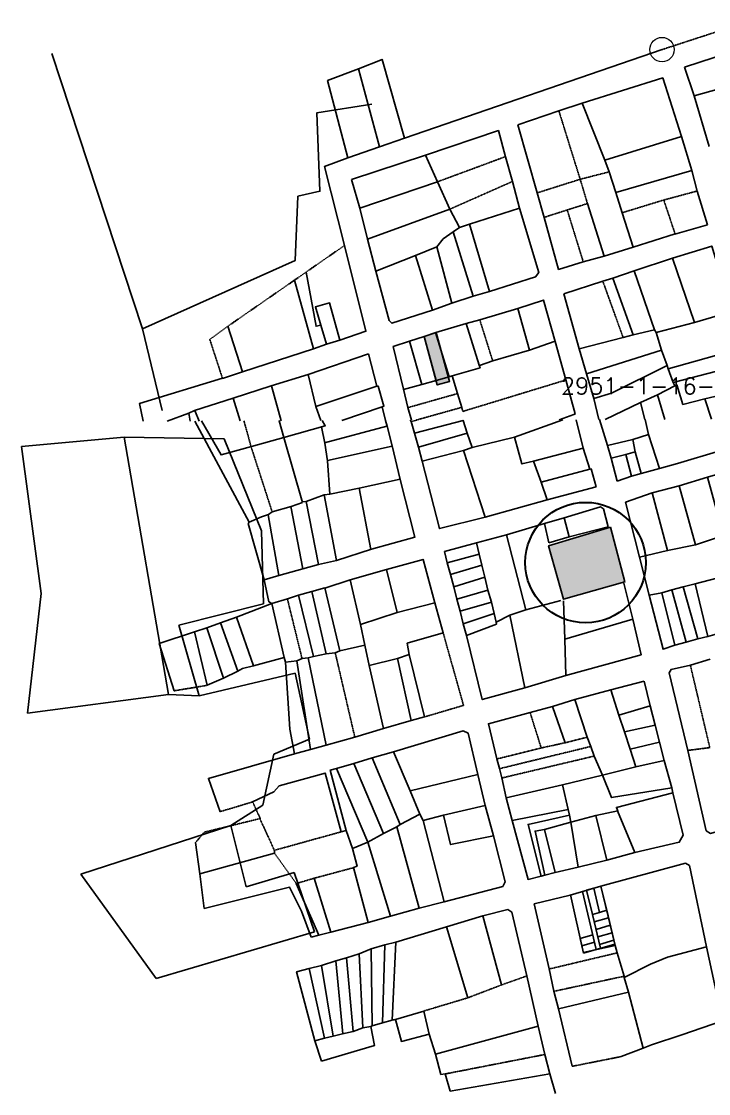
# Model space of a CAD drawing. Header units: millimetres. Extents: x 605783 to 623071, y 1302882 to 1323371.
# Drawn here: x 622417 to 622729.4, y 1322869.6 to 1323356.9 of the extents above; entities that cross this region are included whole.
import ezdxf
from ezdxf.enums import TextEntityAlignment as Align

# ---------------------------------------------------------------- set-up
doc = ezdxf.new("R2010")
doc.units = ezdxf.units.MM
doc.linetypes.add('HIDDEN', pattern=[0.375, 0.25, -0.125])
for name, color, linetype in [('-2', 1, 'Continuous'), ('1', 7, 'Continuous'), ('2', 7, 'Continuous'), ('CVL_CUADCON_LIN', 8, 'Continuous'), ('CVL_CUADCON_TIT', 1, 'Continuous')]:
    doc.layers.add(name, color=color, linetype=linetype)
doc.styles.add('ROMANS', font='ROMANS', dxfattribs={"height": 0.2})

msp = doc.modelspace()

# ---------------------------------------------------------------- hatches: boundary and pattern name
msp.add_hatch(color=1).paths.add_polyline_path([(622600.028, 1323213.707), (622605.623, 1323215.547), (622611.665, 1323193.303), (622606.027, 1323191.669)])
at = {"true_color": 0x000000}
h = msp.add_hatch(color=18, dxfattribs=at)
h.dxf.hatch_style = 1
h.paths.add_polyline_path([(622684.827, 1323127.103), (622656.693, 1323118.591), (622663.418, 1323094.243), (622691.363, 1323102.152)])

# ---------------------------------------------------------------- linework, layer by layer
at = {"layer": '-2', "color": 1, "linetype": 'Continuous'}
for q in [(622430.798, 1323342.392), (622481.032, 1323180.02)]:
    msp.add_line((622472.041, 1323217.227), q, dxfattribs=at)
msp.add_lwpolyline([(622576.341, 1323319.305), (622551.332, 1323315.374), (622552.698, 1323279.736), (622542.727, 1323277.451), (622541.464, 1323248.239), (622472.041, 1323217.227)], dxfattribs=at)
at = {"color": 1, "linetype": 'Continuous'}
for p, q in [((622676.758, 1322941.706), (622671.003, 1322940.048)), ((622671.003, 1322940.048), (622671.731, 1322936.724)), ((622677.549, 1322938.4), (622671.731, 1322936.724)), ((622671.731, 1322936.724), (622672.459, 1322933.399)), ((622679.845, 1322937.398), (622686.322, 1322939.263))]:
    msp.add_line(p, q, dxfattribs=at)
at = {"color": 1, "flags": 128}
for points in [[(622600.028, 1323213.707), (622605.623, 1323215.547)], [(622600.028, 1323213.707), (622606.027, 1323191.669)], [(622605.623, 1323215.547), (622611.665, 1323193.303)]]:
    msp.add_lwpolyline(points, dxfattribs=at)
msp.add_lwpolyline([(622600.028, 1323213.707), (622605.623, 1323215.547), (622611.665, 1323193.303), (622606.027, 1323191.669)], close=True, dxfattribs=at)
at = {"color": 1}
for points in [[(622677.198, 1322962.936), (622680.436, 1322963.869), (622683.065, 1322952.879), (622679.827, 1322951.946)], [(622673.96, 1322962.003), (622677.198, 1322962.936), (622679.827, 1322951.946), (622676.588, 1322951.013)]]:
    msp.add_lwpolyline(points, close=True, dxfattribs=at)
at = {"color": 1, "linetype": 'Continuous', "flags": 128}
for points in [[(622672.036, 1322961.449), (622678.34, 1322935.093)], [(622676.588, 1322951.013), (622680.264, 1322935.647)], [(622677.403, 1322947.61), (622683.879, 1322949.475)], [(622683.065, 1322952.879), (622686.881, 1322936.926)], [(622678.217, 1322944.206), (622684.694, 1322946.071)], [(622679.031, 1322940.802), (622685.508, 1322942.667)], [(622686.741, 1322937.513), (622672.459, 1322933.399)]]:
    msp.add_lwpolyline(points, dxfattribs=at)
at = {"layer": '2', "color": 1, "linetype": 'HIDDEN'}
for p, q in [((622747.43, 1323356.89), (622708.221, 1323344.095)), ((622661.319, 1323316.258), (622671.021, 1323285.157)), ((622606.156, 1323284.001), (622637.006, 1323295.424)), ((622671.021, 1323285.157), (622684.193, 1323288.523)), ((622611.825, 1323271.559), (622640.206, 1323284.143)), ((622671.021, 1323285.157), (622651.445, 1323278.963)), ((622671.021, 1323285.157), (622674.327, 1323274.129)), ((622690.106, 1323269.932), (622709.014, 1323275.733)), ((622709.014, 1323275.733), (622724.232, 1323279.823)), ((622709.014, 1323275.733), (622714.172, 1323260.304)), ((622665.127, 1323271.199), (622654.597, 1323267.836)), ((622674.327, 1323274.129), (622665.127, 1323271.199)), ((622665.127, 1323271.199), (622672.424, 1323247.607)), ((622546.463, 1323242.99), (622563.961, 1323255.113)), ((622541.213, 1323239.328), (622546.463, 1323242.99)), ((622511.005, 1323218.449), (622541.213, 1323239.328)), ((622681.31, 1323238.813), (622690.552, 1323213.205)), ((622631.258, 1323202.603), (622625.396, 1323221.244)), ((622615.286, 1323187.762), (622592.709, 1323181.368)), ((622617.155, 1323181.482), (622596.159, 1323175.617)), ((622518.175, 1323175.352), (622521.424, 1323163.6)), ((622521.416, 1323163.626), (622530.986, 1323134.044)), ((622537.92, 1323094.478), (622544.57, 1323067.362)), ((622559.668, 1323069.971), (622568.589, 1323031.563)), ((622721.089, 1323064.363), (622729.934, 1323026.831)), ((622501.538, 1323055.151), (622486.391, 1323052.643)), ((622648.262, 1323042.768), (622653.299, 1323026.675)), ((622675.931, 1323027.38), (622634.344, 1323017.269)), ((622653.299, 1323026.675), (622664.214, 1323029.042)), ((622664.214, 1323029.042), (622674.217, 1323031.576)), ((622653.299, 1323026.675), (622633.142, 1323021.66)), ((622677.388, 1323022.985), (622635.448, 1323013.033)), ((622729.934, 1323026.831), (622719.92, 1323025.558)), ((622522.107, 1323002.148), (622507.304, 1322997.708)), ((622525.619, 1322994.609), (622522.107, 1323002.148)), ((622525.452, 1322994.568), (622531.986, 1322980.145)), ((622531.986, 1322980.145), (622562.402, 1322988.564)), ((622531.986, 1322980.145), (622532.03, 1322978.926)), ((622532.03, 1322978.926), (622541.955, 1322965.052)), ((622550.043, 1322967.446), (622568.048, 1322972.275)), ((622541.955, 1322965.052), (622550.043, 1322967.446)), ((622687.896, 1322933.555), (622656.977, 1322926.222)), ((622635.233, 1322918.965), (622646.785, 1322923.067)), ((622690.985, 1322922.933), (622659.107, 1322916.072)), ((622619.914, 1322913.105), (622635.233, 1322918.965)), ((622619.914, 1322913.105), (622599.973, 1322907.118)), ((622587.001, 1322903.226), (622585.578, 1322902.98)), ((622609.611, 1322878.511), (622655.011, 1322887.356)), ((622689.707, 1322886.405), (622667.373, 1322881.984))]:
    msp.add_line(p, q, dxfattribs=at)
at = {"layer": '2', "color": 1, "linetype": 'Continuous'}
for p, q in [((622591.218, 1323303.771), (622708.221, 1323344.095)), ((622570.192, 1323335.332), (622579.798, 1323299.86)), ((622722.781, 1323323.113), (622718.443, 1323336.14)), ((622722.781, 1323323.113), (622760.321, 1323333.551)), ((622661.319, 1323316.258), (622671.952, 1323319.721)), ((622682.206, 1323293.84), (622671.952, 1323319.721)), ((622729.63, 1323300.036), (622722.781, 1323323.113)), ((622642.656, 1323309.945), (622661.319, 1323316.258)), ((622651.445, 1323278.963), (622642.656, 1323309.945)), ((622579.815, 1323299.866), (622591.218, 1323303.771)), ((622682.206, 1323293.84), (622717.057, 1323304.53)), ((622717.057, 1323304.53), (622721.758, 1323289.11)), ((622565.395, 1323294.948), (622579.815, 1323299.866)), ((622567.097, 1323285.117), (622600.633, 1323296.136)), ((622600.633, 1323296.136), (622606.156, 1323284.001)), ((622637.006, 1323295.424), (622640.206, 1323284.143)), ((622684.193, 1323288.523), (622682.206, 1323293.84)), ((622684.193, 1323288.523), (622687.172, 1323279.075)), ((622687.172, 1323279.075), (622721.758, 1323289.11)), ((622721.758, 1323289.11), (622724.232, 1323279.823)), ((622570.873, 1323271.948), (622567.097, 1323285.117)), ((622570.873, 1323271.948), (622606.156, 1323284.001)), ((622606.156, 1323284.001), (622611.825, 1323271.559)), ((622640.206, 1323284.143), (622643.494, 1323272.049)), ((622654.597, 1323267.836), (622651.445, 1323278.963)), ((622687.172, 1323279.075), (622690.106, 1323269.932)), ((622724.232, 1323279.823), (622728.934, 1323264.453)), ((622574.38, 1323257.97), (622570.873, 1323271.948)), ((622574.38, 1323257.97), (622611.825, 1323271.559)), ((622611.825, 1323271.559), (622616.148, 1323263.305)), ((622620.746, 1323264.694), (622643.494, 1323272.049)), ((622674.327, 1323274.129), (622681.924, 1323250.277)), ((622690.106, 1323269.932), (622695.158, 1323254.252)), ((622613.317, 1323261.325), (622616.148, 1323263.305)), ((622613.317, 1323261.325), (622622.442, 1323232.063)), ((622616.148, 1323263.305), (622620.746, 1323264.694)), ((622620.746, 1323264.694), (622629.797, 1323234.113)), ((622728.934, 1323264.453), (622714.019, 1323260.256)), ((622578.18, 1323243.328), (622574.38, 1323257.97)), ((622714.172, 1323260.304), (622695.158, 1323254.252)), ((622596.148, 1323250.567), (622605.823, 1323254.403)), ((622605.823, 1323254.403), (622612.728, 1323228.837)), ((622695.158, 1323254.252), (622681.924, 1323250.277)), ((622578.18, 1323243.328), (622596.148, 1323250.567)), ((622596.148, 1323250.567), (622603.828, 1323225.648)), ((622681.924, 1323250.277), (622672.373, 1323247.608)), ((622695.575, 1323243.58), (622712.956, 1323249.307)), ((622712.956, 1323249.307), (622722.945, 1323220.029)), ((622685.857, 1323240.152), (622695.575, 1323243.58)), ((622695.575, 1323243.58), (622704.843, 1323216.652)), ((622549.846, 1323208.146), (622541.213, 1323239.328)), ((622663.622, 1323233.041), (622681.31, 1323238.813)), ((622681.31, 1323238.813), (622685.857, 1323240.152)), ((622685.857, 1323240.152), (622695.098, 1323214.493)), ((622622.442, 1323232.063), (622612.728, 1323228.837)), ((622629.797, 1323234.113), (622622.442, 1323232.063)), ((622663.622, 1323233.041), (622670.539, 1323208.135)), ((622612.728, 1323228.837), (622603.828, 1323225.648)), ((622625.396, 1323221.244), (622642.616, 1323226.415)), ((622647.987, 1323207.506), (622642.616, 1323226.415)), ((622722.945, 1323220.029), (622739.894, 1323225.049)), ((622517.59, 1323197.662), (622510.924, 1323218.39)), ((622553.139, 1323218.8), (622555.677, 1323210.223)), ((622605.371, 1323215.464), (622619.218, 1323219.63)), ((622625.176, 1323200.683), (622619.142, 1323219.607)), ((622619.218, 1323219.63), (622625.396, 1323221.244)), ((622705.483, 1323215.472), (622722.945, 1323220.029)), ((622593.409, 1323211.568), (622600.105, 1323213.732)), ((622605.553, 1323193.718), (622600.028, 1323213.707)), ((622600.105, 1323213.732), (622605.371, 1323215.464)), ((622611.461, 1323195.397), (622605.282, 1323215.435)), ((622670.539, 1323208.135), (622690.552, 1323213.205)), ((622690.552, 1323213.205), (622695.098, 1323214.493)), ((622705.483, 1323215.472), (622708.031, 1323207.454)), ((622517.59, 1323197.662), (622549.846, 1323208.146)), ((622549.846, 1323208.146), (622555.677, 1323210.223)), ((622555.677, 1323210.223), (622561.808, 1323211.991)), ((622585.997, 1323209.215), (622593.409, 1323211.568)), ((622585.997, 1323209.215), (622590.776, 1323189.68)), ((622598.998, 1323191.917), (622593.502, 1323211.598)), ((622631.258, 1323202.603), (622647.913, 1323207.48)), ((622647.913, 1323207.48), (622659.661, 1323211.528)), ((622659.674, 1323211.481), (622664.539, 1323193.925)), ((622670.539, 1323208.135), (622673.939, 1323196.648)), ((622708.031, 1323207.454), (622673.939, 1323196.648)), ((622708.031, 1323207.454), (622710.496, 1323200.452)), ((622711.028, 1323198.97), (622745.096, 1323208.506)), ((622547.448, 1323196.409), (622574.857, 1323205.812)), ((622574.857, 1323205.812), (622578.605, 1323191.069)), ((622625.211, 1323200.556), (622631.258, 1323202.603)), ((622508.439, 1323194.63), (622517.59, 1323197.662)), ((622710.496, 1323200.452), (622711.028, 1323198.97)), ((622711.028, 1323198.97), (622713.305, 1323192.835)), ((622713.305, 1323192.835), (622747.156, 1323201.563)), ((622530.586, 1323191.282), (622547.448, 1323196.409)), ((622547.448, 1323196.409), (622550.895, 1323181.874)), ((622598.998, 1323191.917), (622605.553, 1323193.718)), ((622605.553, 1323193.718), (622611.461, 1323195.397)), ((622611.461, 1323195.397), (622612.841, 1323195.829)), ((622612.841, 1323195.829), (622615.286, 1323187.762)), ((622673.939, 1323196.648), (622677.192, 1323185.469)), ((622713.305, 1323192.835), (622714.039, 1323191.298)), ((622513.357, 1323185.603), (622530.586, 1323191.282)), ((622530.663, 1323191.305), (622535.076, 1323175.409)), ((622550.895, 1323181.874), (622578.605, 1323191.069)), ((622590.776, 1323189.68), (622592.709, 1323181.368)), ((622590.782, 1323189.656), (622598.998, 1323191.917)), ((622714.039, 1323191.298), (622706.189, 1323187.176)), ((622495.775, 1323180.083), (622513.357, 1323185.603)), ((622513.357, 1323185.603), (622516.524, 1323175.346)), ((622615.286, 1323187.762), (622617.155, 1323181.482)), ((622677.192, 1323185.469), (622679.566, 1323175.901)), ((622698.503, 1323183.659), (622682.359, 1323175.91)), ((622706.189, 1323187.176), (622698.503, 1323183.659)), ((622698.503, 1323183.659), (622700.353, 1323175.971)), ((622706.189, 1323187.176), (622709.5, 1323176.003)), ((622727.652, 1323185.313), (622734.798, 1323187.062)), ((622727.652, 1323185.313), (622730.688, 1323176.075)), ((622483.353, 1323175.233), (622493.111, 1323178.862)), ((622493.101, 1323178.858), (622493.759, 1323175.269)), ((622493.111, 1323178.862), (622495.775, 1323180.083)), ((622495.821, 1323180.098), (622497.772, 1323175.283)), ((622550.895, 1323181.874), (622553.075, 1323175.471)), ((622562.727, 1323175.503), (622581.079, 1323181.782)), ((622581.079, 1323181.782), (622582.5, 1323175.571)), ((622592.709, 1323181.368), (622594.388, 1323175.611)), ((622668.118, 1323178.271), (622661.409, 1323175.839)), ((622520.548, 1323129.275), (622495.878, 1323175.276)), ((622583.21, 1323172.979), (622582.515, 1323175.571)), ((622593.7, 1323175.609), (622594.253, 1323175.061)), ((622594.253, 1323175.061), (622596.849, 1323175.619)), ((622594.253, 1323175.061), (622595.705, 1323169.717)), ((622641.103, 1323168.012), (622663.075, 1323175.845)), ((622672.368, 1323162.974), (622669.22, 1323175.866)), ((622683.376, 1323164.212), (622679.867, 1323175.902)), ((622700.499, 1323175.972), (622702.093, 1323169.152)), ((622554.879, 1323165.158), (622553.475, 1323172.664)), ((622554.831, 1323165.415), (622583.204, 1323173)), ((622585.495, 1323163.974), (622583.21, 1323172.979)), ((622595.705, 1323169.717), (622597.459, 1323163.406)), ((622597.459, 1323163.406), (622619.575, 1323169.697)), ((622619.575, 1323169.697), (622621.937, 1323163.179)), ((622702.093, 1323169.152), (622694.97, 1323166.849)), ((622702.093, 1323169.152), (622707.062, 1323153.635)), ((622417.04, 1323163.706), (622463.723, 1323168.001)), ((622417.04, 1323163.706), (622426.03, 1323096.947)), ((622483.901, 1323051.005), (622463.723, 1323168.001)), ((622463.723, 1323168.001), (622509.166, 1323167.211)), ((622526.146, 1323125.383), (622509.166, 1323167.211)), ((622521.544, 1323163.661), (622536.359, 1323167.801)), ((622536.359, 1323167.801), (622544.823, 1323138.286)), ((622556.205, 1323157.124), (622554.879, 1323165.158)), ((622556.182, 1323157.263), (622585.521, 1323163.866)), ((622589.217, 1323148.762), (622585.495, 1323163.974)), ((622621.937, 1323163.179), (622641.103, 1323168.012)), ((622694.97, 1323166.849), (622683.376, 1323164.212)), ((622685.03, 1323158.413), (622683.376, 1323164.212)), ((622694.97, 1323166.849), (622695.965, 1323161.257)), ((622597.459, 1323163.406), (622599.263, 1323157.043)), ((622617.92, 1323161.878), (622599.263, 1323157.043)), ((622621.937, 1323163.179), (622617.92, 1323161.878)), ((622617.92, 1323161.878), (622627.81, 1323131.638)), ((622649.847, 1323157.04), (622672.368, 1323162.974)), ((622675.48, 1323153.352), (622672.317, 1323162.974)), ((622691.793, 1323160.006), (622685.03, 1323158.413)), ((622695.965, 1323161.257), (622691.793, 1323160.006)), ((622691.793, 1323160.006), (622694.397, 1323150.139)), ((622695.965, 1323161.257), (622698.67, 1323151.49)), ((622715.302, 1323156.034), (622734.53, 1323161.734)), ((622557.287, 1323142.079), (622556.205, 1323157.124)), ((622649.847, 1323157.04), (622653.264, 1323147.468)), ((622687.834, 1323147.985), (622685.03, 1323158.413)), ((622707.062, 1323153.635), (622715.302, 1323156.034)), ((622653.264, 1323147.468), (622675.48, 1323153.352)), ((622675.989, 1323153.553), (622675.48, 1323153.352)), ((622678.345, 1323145.409), (622675.989, 1323153.553)), ((622687.834, 1323147.985), (622694.397, 1323150.139)), ((622694.397, 1323150.139), (622698.67, 1323151.49)), ((622698.67, 1323151.49), (622707.062, 1323153.635)), ((622716.024, 1323145.871), (622728.945, 1323149.772)), ((622557.287, 1323142.079), (622570.607, 1323144.698)), ((622570.607, 1323144.698), (622589.199, 1323148.834)), ((622570.607, 1323144.698), (622575.845, 1323116.884)), ((622653.264, 1323147.468), (622656.027, 1323139.474)), ((622656.027, 1323139.474), (622678.345, 1323145.409)), ((622703.767, 1323142.627), (622716.024, 1323145.871)), ((622546.451, 1323138.734), (622554.593, 1323141.738)), ((622554.593, 1323141.738), (622557.287, 1323142.079)), ((622554.593, 1323141.738), (622560.225, 1323111.863)), ((622627.81, 1323131.638), (622656.027, 1323139.474)), ((622691.658, 1323138.468), (622703.767, 1323142.627)), ((622539.633, 1323136.435), (622530.986, 1323134.044)), ((622539.532, 1323136.407), (622545.007, 1323108.157)), ((622544.823, 1323138.286), (622539.633, 1323136.435)), ((622544.736, 1323138.589), (622546.451, 1323138.734)), ((622546.451, 1323138.734), (622552.048, 1323110.003)), ((622683.761, 1323127.236), (622681.659, 1323135.43)), ((622697.91, 1323113.343), (622691.658, 1323138.468)), ((622529.211, 1323132.702), (622533.969, 1323105.118)), ((622530.986, 1323134.044), (622529.303, 1323132.732)), ((622663.766, 1323131.302), (622654.767, 1323128.705)), ((622666.069, 1323122.65), (622663.766, 1323131.302)), ((622520.088, 1323128.769), (622520.548, 1323129.275)), ((622527.305, 1323103.021), (622520.088, 1323128.769)), ((622527.087, 1323092.113), (622526.146, 1323125.383)), ((622654.767, 1323128.705), (622637.48, 1323123.558)), ((622654.767, 1323128.705), (622656.816, 1323119.902)), ((622666.069, 1323122.65), (622683.761, 1323127.236)), ((622637.48, 1323123.558), (622623.906, 1323119.967)), ((622623.906, 1323119.967), (622625.105, 1323114.828)), ((622637.48, 1323123.558), (622646.39, 1323089.408)), ((622656.816, 1323119.902), (622666.069, 1323122.65)), ((622560.314, 1323111.883), (622576.136, 1323116.978)), ((622610.616, 1323110.886), (622625.105, 1323114.828)), ((622625.105, 1323114.828), (622626.254, 1323109.689)), ((622545.007, 1323108.157), (622552.025, 1323109.998)), ((622552.025, 1323109.998), (622560.314, 1323111.883)), ((622610.616, 1323110.886), (622612.068, 1323105.593)), ((622702.415, 1323096.049), (622697.91, 1323113.343)), ((622527.305, 1323103.021), (622533.969, 1323105.118)), ((622533.969, 1323105.118), (622545.007, 1323108.157)), ((622583.041, 1323107.795), (622566.51, 1323103.11)), ((622587.804, 1323088.208), (622583.041, 1323107.795)), ((622612.068, 1323105.593), (622626.254, 1323109.689)), ((622612.068, 1323105.593), (622613.57, 1323099.893)), ((622626.254, 1323109.689), (622627.706, 1323104.345)), ((622740.102, 1323105.675), (622723.216, 1323101.234)), ((622566.51, 1323103.11), (622554.961, 1323099.363)), ((622566.51, 1323103.11), (622571.218, 1323082.863)), ((622613.57, 1323099.893), (622627.706, 1323104.345)), ((622627.706, 1323104.345), (622629.105, 1323098.391)), ((622694.977, 1323085.146), (622690.823, 1323101.555)), ((622723.216, 1323101.234), (622717.774, 1323099.837)), ((622723.216, 1323101.234), (622729.117, 1323077.381)), ((622426.03, 1323096.947), (622419.724, 1323042.559)), ((622542.957, 1323096.076), (622537.92, 1323094.478)), ((622549.01, 1323097.719), (622542.957, 1323096.076)), ((622542.957, 1323096.076), (622549.806, 1323068.196)), ((622554.961, 1323099.414), (622549.01, 1323097.719)), ((622549.01, 1323097.719), (622555.501, 1323069.486)), ((622561.805, 1323070.772), (622554.961, 1323099.414)), ((622613.57, 1323099.893), (622615.022, 1323094.346)), ((622615.022, 1323094.346), (622629.105, 1323098.391)), ((622629.105, 1323098.391), (622630.71, 1323092.995)), ((622708.161, 1323097.241), (622702.415, 1323096.049)), ((622712.738, 1323098.49), (622708.161, 1323097.241)), ((622708.161, 1323097.241), (622714.113, 1323073.337)), ((622717.774, 1323099.837), (622712.738, 1323098.49)), ((622712.738, 1323098.49), (622719.149, 1323074.786)), ((622717.774, 1323099.837), (622724.489, 1323076.234)), ((622488.554, 1323082.524), (622527.087, 1323092.113)), ((622514.767, 1323086.172), (622530.9, 1323092.332)), ((622537.92, 1323094.478), (622530.9, 1323092.332)), ((622530.9, 1323092.332), (622536.448, 1323067.813)), ((622587.804, 1323088.208), (622604.994, 1323092.686)), ((622608.725, 1323079.05), (622604.994, 1323092.686)), ((622615.022, 1323094.346), (622616.524, 1323088.798)), ((622616.524, 1323088.798), (622630.71, 1323092.995)), ((622630.71, 1323092.995), (622631.909, 1323087.754)), ((622646.39, 1323089.408), (622662.172, 1323093.695)), ((622663.49, 1323093.492), (622664.064, 1323076.053)), ((622507.591, 1323083.518), (622514.767, 1323086.172)), ((622514.767, 1323086.172), (622522.461, 1323063.978)), ((622571.218, 1323082.863), (622587.804, 1323088.208)), ((622616.524, 1323088.798), (622617.823, 1323083.099)), ((622617.823, 1323083.099), (622631.909, 1323087.754)), ((622631.909, 1323087.754), (622632.808, 1323083.836)), ((622639.016, 1323087.006), (622632.808, 1323083.836)), ((622646.39, 1323089.408), (622639.016, 1323087.006)), ((622639.016, 1323087.006), (622645.899, 1323053.934)), ((622497.867, 1323050.312), (622488.554, 1323082.524)), ((622495.736, 1323079.519), (622501.281, 1323081.267)), ((622501.281, 1323081.267), (622507.591, 1323083.518)), ((622501.281, 1323081.267), (622508.819, 1323058.464)), ((622507.591, 1323083.518), (622515.439, 1323061.578)), ((622571.218, 1323082.863), (622573.145, 1323073.454)), ((622617.823, 1323083.099), (622619.378, 1323077.856)), ((622664.064, 1323076.053), (622694.977, 1323085.146)), ((622746.513, 1323082.328), (622729.117, 1323077.381)), ((622495.736, 1323079.519), (622501.538, 1323055.151)), ((622664.064, 1323076.053), (622664.56, 1323059.685)), ((622724.489, 1323076.234), (622719.149, 1323074.786)), ((622729.117, 1323077.381), (622724.489, 1323076.234)), ((622573.145, 1323073.454), (622561.805, 1323070.772)), ((622573.145, 1323073.454), (622575.174, 1323064.196)), ((622719.149, 1323074.786), (622714.113, 1323073.337)), ((622536.448, 1323067.813), (622522.461, 1323063.978)), ((622537.045, 1323065.726), (622536.448, 1323067.813)), ((622537.045, 1323065.726), (622542.177, 1323066.257)), ((622542.177, 1323066.257), (622544.57, 1323067.362)), ((622542.177, 1323066.257), (622548.396, 1323025.933)), ((622544.57, 1323067.362), (622547.416, 1323067.6)), ((622547.416, 1323067.6), (622549.806, 1323068.196)), ((622547.416, 1323067.6), (622555.517, 1323027.875)), ((622549.806, 1323068.196), (622555.501, 1323069.486)), ((622555.501, 1323069.486), (622559.668, 1323069.971)), ((622559.668, 1323069.971), (622561.806, 1323070.823)), ((622575.174, 1323064.196), (622587.939, 1323067.326)), ((622587.939, 1323067.326), (622593.281, 1323069.126)), ((622587.939, 1323067.326), (622594.227, 1323039.145)), ((622593.281, 1323069.126), (622600.28, 1323040.788)), ((622721.089, 1323064.363), (622730.042, 1323067.013)), ((622515.439, 1323061.578), (622508.819, 1323058.464)), ((622575.174, 1323064.196), (622581.612, 1323035.505)), ((622541.472, 1323060.688), (622497.867, 1323050.312)), ((622508.819, 1323058.464), (622501.538, 1323055.151)), ((622547.98, 1323030.748), (622541.472, 1323060.688)), ((622645.899, 1323053.934), (622664.56, 1323059.685)), ((622684.971, 1323053.109), (622700.13, 1323057.034)), ((622700.13, 1323057.034), (622702.852, 1323045.757)), ((622719.92, 1323025.558), (622711.421, 1323060.802)), ((622668.534, 1323048.645), (622684.971, 1323053.109)), ((622684.971, 1323053.109), (622688.554, 1323041.563)), ((622419.724, 1323042.559), (622483.901, 1323051.005)), ((622483.901, 1323051.005), (622497.867, 1323050.312)), ((622658.47, 1323045.451), (622668.534, 1323048.645)), ((622668.534, 1323048.645), (622674.217, 1323031.576)), ((622648.262, 1323042.768), (622658.47, 1323045.451)), ((622658.47, 1323045.451), (622664.214, 1323029.042)), ((622702.852, 1323045.757), (622688.554, 1323041.563)), ((622702.852, 1323045.757), (622705.106, 1323037.028)), ((622581.612, 1323035.505), (622594.227, 1323039.145)), ((622594.227, 1323039.145), (622600.28, 1323040.788)), ((622688.554, 1323041.563), (622691.182, 1323034.049)), ((622705.106, 1323037.028), (622691.182, 1323034.049)), ((622705.106, 1323037.028), (622707.121, 1323029.27)), ((622568.589, 1323031.563), (622581.612, 1323035.505)), ((622691.182, 1323034.049), (622693.704, 1323026.18)), ((622531.771, 1323023.81), (622547.98, 1323030.748)), ((622548.396, 1323025.933), (622555.517, 1323027.875)), ((622555.517, 1323027.875), (622568.589, 1323031.563)), ((622674.217, 1323031.576), (622675.931, 1323027.38)), ((622675.931, 1323027.38), (622677.388, 1323022.985)), ((622707.121, 1323029.27), (622693.704, 1323026.18)), ((622707.121, 1323029.27), (622709.178, 1323020.951)), ((622526.819, 1323000.671), (622531.771, 1323023.81)), ((622541.225, 1323024.042), (622548.396, 1323025.933)), ((622576.458, 1323022.222), (622568.115, 1323019.626)), ((622586.173, 1323024.963), (622576.458, 1323022.222)), ((622576.458, 1323022.222), (622589.234, 1322991.82)), ((622593.69, 1323007.241), (622586.173, 1323024.963)), ((622677.388, 1323022.985), (622681.168, 1323014.334)), ((622693.704, 1323026.18), (622696.374, 1323018.106)), ((622568.115, 1323019.626), (622560.231, 1323017.383)), ((622560.231, 1323017.383), (622574.512, 1322983.874)), ((622568.115, 1323019.626), (622581.543, 1322987.747)), ((622634.344, 1323017.269), (622633.142, 1323021.66)), ((622696.374, 1323018.106), (622681.168, 1323014.334)), ((622696.374, 1323018.106), (622709.178, 1323020.951)), ((622709.178, 1323020.951), (622712.746, 1323008.491)), ((622593.69, 1323007.241), (622624.455, 1323014.642)), ((622627.777, 1323000.449), (622624.455, 1323014.642)), ((622635.448, 1323013.033), (622634.344, 1323017.269)), ((622637.444, 1323004.054), (622635.448, 1323013.033)), ((622681.168, 1323014.334), (622662.952, 1323009.949)), ((622662.952, 1323009.949), (622637.444, 1323004.054)), ((622662.952, 1323009.949), (622665.624, 1322998.672)), ((622712.746, 1323008.491), (622713.068, 1323006.3)), ((622598.199, 1322996.547), (622593.69, 1323007.241)), ((622640.129, 1322993.641), (622637.444, 1323004.054)), ((622512.146, 1322991.453), (622526.819, 1323000.671)), ((622608.861, 1322996.082), (622627.777, 1323000.449)), ((622631.558, 1322986.71), (622627.777, 1323000.449)), ((622665.624, 1322998.672), (622640.129, 1322993.641)), ((622665.624, 1322998.672), (622666.195, 1322996.172)), ((622678.086, 1322995.931), (622688.084, 1322998.109)), ((622688.033, 1322998.11), (622695.823, 1322979.228)), ((622589.234, 1322991.82), (622598.199, 1322996.547)), ((622598.199, 1322996.547), (622599.605, 1322993.745)), ((622599.605, 1322993.745), (622608.861, 1322996.082)), ((622599.605, 1322993.745), (622609.194, 1322956.705)), ((622666.704, 1322992.911), (622654.858, 1322989.542)), ((622666.195, 1322996.172), (622666.704, 1322992.911)), ((622666.704, 1322992.911), (622678.086, 1322995.931)), ((622666.704, 1322992.911), (622670.149, 1322972.523)), ((622678.086, 1322995.931), (622683.109, 1322975.619)), ((622443.98, 1322969.273), (622512.146, 1322991.453)), ((622519.15, 1322963.549), (622512.146, 1322991.453)), ((622564.691, 1322989.161), (622562.402, 1322988.564)), ((622567.539, 1322981.016), (622564.691, 1322989.161)), ((622581.543, 1322987.747), (622587.603, 1322990.763)), ((622587.603, 1322990.763), (622589.234, 1322991.82)), ((622587.603, 1322990.763), (622597.904, 1322953.871)), ((622654.858, 1322989.542), (622659.64, 1322970.099)), ((622498.103, 1322969.408), (622496.204, 1322983.695)), ((622567.539, 1322981.016), (622574.512, 1322983.874)), ((622574.512, 1322983.874), (622581.543, 1322987.747)), ((622574.512, 1322983.874), (622584.73, 1322950.184)), ((622498.103, 1322969.459), (622532.03, 1322978.926)), ((622695.823, 1322979.228), (622683.109, 1322975.619)), ((622683.109, 1322975.619), (622670.149, 1322972.523)), ((622680.436, 1322963.869), (622718.875, 1322974.284)), ((622443.98, 1322969.273), (622478.251, 1322921.944)), ((622540.947, 1322970.007), (622519.15, 1322963.549)), ((622550.23, 1322943.129), (622540.947, 1322970.007)), ((622568.048, 1322972.275), (622574.71, 1322947.343)), ((622654.944, 1322968.852), (622653.259, 1322968.371)), ((622659.64, 1322970.099), (622654.944, 1322968.852)), ((622670.149, 1322972.523), (622659.64, 1322970.099)), ((622541.955, 1322965.052), (622552.281, 1322941.522)), ((622550.043, 1322967.446), (622557.622, 1322942.915)), ((622666.394, 1322959.824), (622680.436, 1322963.869)), ((622680.436, 1322963.869), (622686.881, 1322936.926)), ((622666.654, 1322959.899), (622672.459, 1322933.399)), ((622597.904, 1322953.871), (622609.194, 1322956.705)), ((622574.71, 1322947.343), (622584.73, 1322950.184)), ((622584.73, 1322950.184), (622597.904, 1322953.871)), ((622626.729, 1322950.41), (622610.297, 1322945.318)), ((622638.171, 1322953.192), (622626.729, 1322950.41)), ((622626.729, 1322950.41), (622635.233, 1322918.965)), ((622557.622, 1322942.915), (622574.71, 1322947.343)), ((622610.297, 1322945.318), (622587.151, 1322938.383)), ((622610.297, 1322945.318), (622619.914, 1322913.105)), ((622478.251, 1322921.944), (622550.23, 1322943.129)), ((622548.777, 1322940.613), (622552.281, 1322941.522)), ((622552.281, 1322941.522), (622557.622, 1322942.915)), ((622576.063, 1322935.345), (622570.617, 1322933.089)), ((622582.168, 1322937.192), (622576.063, 1322935.345)), ((622576.063, 1322935.345), (622576.524, 1322900.439)), ((622582.168, 1322937.192), (622581.102, 1322901.684)), ((622587.151, 1322938.383), (622582.168, 1322937.192)), ((622585.578, 1322902.98), (622587.151, 1322938.383)), ((622672.394, 1322933.648), (622686.881, 1322936.926)), ((622686.881, 1322936.926), (622687.896, 1322933.555)), ((622728.402, 1322936.312), (622735.657, 1322902.596)), ((622559.883, 1322929.896), (622553.473, 1322927.798)), ((622564.817, 1322931.343), (622559.883, 1322929.896)), ((622559.883, 1322929.896), (622563.096, 1322896.753)), ((622570.617, 1322933.089), (622564.817, 1322931.343)), ((622564.817, 1322931.343), (622567.825, 1322897.743)), ((622570.617, 1322933.089), (622572.253, 1322899.497)), ((622687.896, 1322933.555), (622690.985, 1322922.933)), ((622553.473, 1322927.798), (622547.828, 1322926.406)), ((622547.828, 1322926.406), (622554.807, 1322894.715)), ((622553.473, 1322927.798), (622558.773, 1322895.608)), ((622659.107, 1322916.072), (622656.977, 1322926.222)), ((622651.986, 1322900.227), (622646.785, 1322923.067)), ((622690.985, 1322922.933), (622691.078, 1322922.372)), ((622691.078, 1322922.372), (622692.956, 1322915.683)), ((622661.22, 1322908.109), (622659.107, 1322916.072)), ((622692.956, 1322915.683), (622661.22, 1322908.109)), ((622692.956, 1322915.683), (622699.577, 1322890.262)), ((622599.973, 1322907.118), (622587.001, 1322903.226)), ((622602.402, 1322896.638), (622599.973, 1322907.118)), ((622667.373, 1322881.984), (622661.22, 1322908.109)), ((622575.811, 1322900.087), (622576.524, 1322900.439)), ((622576.524, 1322900.439), (622581.102, 1322901.684)), ((622581.102, 1322901.684), (622585.578, 1322902.98)), ((622717.158, 1322896.335), (622735.657, 1322902.596)), ((622554.807, 1322894.715), (622558.773, 1322895.608)), ((622558.773, 1322895.608), (622563.046, 1322896.753)), ((622563.046, 1322896.753), (622567.825, 1322897.743)), ((622567.825, 1322897.743), (622572.253, 1322899.497)), ((622572.253, 1322899.497), (622575.811, 1322900.087)), ((622602.402, 1322896.638), (622605.244, 1322887.528)), ((622605.244, 1322887.528), (622651.986, 1322900.227)), ((622655.011, 1322887.356), (622651.986, 1322900.227)), ((622703.464, 1322891.776), (622717.158, 1322896.335)), ((622550.332, 1322893.622), (622554.807, 1322894.715)), ((622550.332, 1322893.622), (622553.478, 1322884.307)), ((622699.577, 1322890.262), (622703.464, 1322891.776)), ((622605.244, 1322887.528), (622607.679, 1322878.217)), ((622657.195, 1322878.605), (622655.011, 1322887.356)), ((622699.577, 1322890.262), (622689.707, 1322886.405)), ((622607.679, 1322878.217), (622609.611, 1322878.511)), ((622609.611, 1322878.511), (622611.852, 1322870.726)), ((622611.852, 1322870.726), (622657.195, 1322878.605)), ((622659.733, 1322869.598), (622657.195, 1322878.605))]:
    msp.add_line(p, q, dxfattribs=at)
for points in [[(622718.443, 1323336.14), (622758.009, 1323348.979), (622758.201, 1323348.315)], [(622570.192, 1323335.332), (622580.942, 1323339.655), (622591.218, 1323303.771)], [(622565.395, 1323294.948), (622556.171, 1323330.001), (622570.192, 1323335.332)], [(622671.952, 1323319.721), (622708.546, 1323331.192), (622717.057, 1323304.53)], [(622600.633, 1323296.136), (622633.868, 1323307.312), (622637.006, 1323295.424)], [(622563.961, 1323255.113), (622554.752, 1323290.927), (622565.395, 1323294.948)], [(622643.494, 1323272.049), (622652.211, 1323242.744), (622650.754, 1323240.841), (622629.797, 1323234.113)], [(622672.424, 1323247.607), (622661.233, 1323244.205), (622654.597, 1323267.836)], [(622605.823, 1323254.403), (622608.786, 1323258.107), (622613.317, 1323261.325)], [(622561.808, 1323211.991), (622573.62, 1323216.041), (622563.961, 1323255.113)], [(622712.956, 1323249.307), (622730.792, 1323254.822), (622739.955, 1323224.849)], [(622546.463, 1323242.99), (622550.946, 1323218.332), (622553.139, 1323218.8)], [(622603.828, 1323225.648), (622585.477, 1323219.736), (622584.127, 1323220.979), (622578.181, 1323243.379)], [(622553.139, 1323218.8), (622550.699, 1323227.172), (622557.085, 1323228.986), (622561.808, 1323211.991)], [(622642.616, 1323226.415), (622654.373, 1323230.213), (622659.674, 1323211.481)], [(622695.047, 1323214.494), (622704.843, 1323216.652), (622705.483, 1323215.472)], [(622612.841, 1323195.829), (622625.51, 1323199.458), (622625.176, 1323200.683)], [(622710.496, 1323200.452), (622685.265, 1323187.861), (622677.192, 1323185.469)], [(622472.322, 1323175.196), (622470.677, 1323183.18), (622508.49, 1323194.679)], [(622664.539, 1323193.925), (622668.783, 1323178.512), (622668.118, 1323178.271)], [(622578.605, 1323191.069), (622579.215, 1323191.109), (622581.796, 1323182.074), (622581.079, 1323181.782)], [(622714.039, 1323191.298), (622714.961, 1323191.688), (622717.748, 1323182.802), (622727.652, 1323185.313)], [(622498.927, 1323175.286), (622507.824, 1323159.879), (622521.557, 1323163.665)], [(622534.17, 1323175.406), (622534.17, 1323175.406), (622536.359, 1323167.801)], [(622536.359, 1323167.801), (622555.128, 1323173.134), (622553.773, 1323175.473)], [(622595.705, 1323169.717), (622617.82, 1323175.551), (622619.575, 1323169.697)], [(622641.103, 1323168.012), (622644.56, 1323155.746), (622649.847, 1323157.04)], [(622728.945, 1323149.772), (622761.449, 1323159.117), (622768.57, 1323135.461)], [(622599.263, 1323157.043), (622607.069, 1323126.355), (622627.81, 1323131.638)], [(622728.945, 1323149.772), (622736.208, 1323123.27), (622723.438, 1323119.064)], [(622576.136, 1323116.978), (622595.922, 1323122.509), (622589.217, 1323148.762)], [(622716.024, 1323145.871), (622723.438, 1323119.064), (622710.777, 1323116.381)], [(622703.767, 1323142.627), (622710.777, 1323116.381), (622697.91, 1323113.343)], [(622681.659, 1323135.43), (622680.291, 1323136.199), (622663.766, 1323131.302)], [(622529.303, 1323132.732), (622526.097, 1323131.683), (622520.548, 1323129.275)], [(622623.906, 1323119.967), (622609.365, 1323115.924), (622610.616, 1323110.886)], [(622604.994, 1323092.686), (622599.622, 1323112.378), (622583.041, 1323107.795)], [(622530.9, 1323092.332), (622529.534, 1323093.152), (622527.305, 1323103.021)], [(622714.113, 1323073.337), (622708.669, 1323071.534), (622702.415, 1323096.049)], [(622632.808, 1323083.836), (622632.907, 1323082.971), (622619.378, 1323077.856)], [(622664.56, 1323059.685), (622698.674, 1323069.016), (622694.977, 1323085.146)], [(622486.441, 1323052.592), (622479.709, 1323074.171), (622495.736, 1323079.519)], [(622593.281, 1323069.126), (622592.397, 1323074.262), (622608.725, 1323079.05)], [(622619.378, 1323077.856), (622626.478, 1323048.646), (622645.899, 1323053.934)], [(622522.461, 1323063.978), (622517.528, 1323062.785), (622515.439, 1323061.578)], [(622541.225, 1323024.042), (622539.055, 1323035.231), (622537.045, 1323065.726)], [(622711.421, 1323060.802), (622712.342, 1323062.373), (622721.089, 1323064.363)], [(622633.142, 1323021.66), (622629.273, 1323037.683), (622648.262, 1323042.768)], [(622624.455, 1323014.642), (622620.043, 1323033.465), (622617.764, 1323034.493), (622586.173, 1323024.963)], [(622507.304, 1322997.708), (622502.008, 1323012.826), (622541.225, 1323024.042)], [(622745.193, 1322992.164), (622730.187, 1322987.815), (622728.261, 1322989.043), (622719.92, 1323025.558)], [(622560.231, 1323017.383), (622557.433, 1323016.586), (622564.691, 1322989.161)], [(622562.402, 1322988.564), (622555.089, 1323015.227), (622534.235, 1323009.397), (622531.833, 1323006.718), (622522.107, 1323002.148)], [(622681.168, 1323014.334), (622685.228, 1323004.102), (622712.746, 1323008.491)], [(622688.084, 1322998.109), (622687.497, 1322999.644), (622713.068, 1323006.3)], [(622713.068, 1323006.3), (622717.802, 1322987.06), (622716.024, 1322983.835), (622695.823, 1322979.228)], [(622608.861, 1322996.082), (622612.085, 1322982.753), (622631.558, 1322986.71)], [(622653.259, 1322968.371), (622647.34, 1322966.941), (622640.129, 1322993.641)], [(622666.195, 1322996.172), (622647.321, 1322991.95), (622653.259, 1322968.371)], [(622654.858, 1322989.542), (622650.527, 1322988.9), (622654.944, 1322968.852)], [(622609.144, 1322956.705), (622635.794, 1322963.671), (622636.872, 1322965.799), (622631.558, 1322986.71)], [(622568.048, 1322972.275), (622569.625, 1322972.876), (622567.539, 1322981.016)], [(622718.875, 1322974.284), (622720.689, 1322973.238), (622728.402, 1322936.312)], [(622548.777, 1322940.613), (622544.371, 1322952.438), (622538.898, 1322963.341), (622500.147, 1322953.749), (622498.103, 1322969.459)], [(622656.977, 1322926.222), (622650.166, 1322955.763), (622666.394, 1322959.824)], [(622646.785, 1322923.067), (622639.892, 1322952.116), (622638.171, 1322953.192)], [(622691.078, 1322922.372), (622703.015, 1322928.382), (622710.689, 1322931.563), (622728.402, 1322936.312)], [(622547.828, 1322926.406), (622542.081, 1322924.965), (622550.332, 1322893.622)], [(622587.001, 1322903.226), (622589.738, 1322893.304), (622602.402, 1322896.638)], [(622575.811, 1322900.087), (622577.539, 1322891.491), (622553.478, 1322884.307)]]:
    msp.add_lwpolyline(points, dxfattribs=at)
at = {"layer": '2', "color": 1, "linetype": 'HIDDEN'}
for points in [[(622508.439, 1323194.63), (622502.662, 1323212.355), (622511.005, 1323218.449)], [(622617.155, 1323181.482), (622617.68, 1323179.644), (622664.539, 1323193.925)], [(622600.28, 1323040.788), (622617.982, 1323046.025), (622608.725, 1323079.05)], [(622496.204, 1322983.695), (622500.192, 1322988.398), (622525.619, 1322994.609)]]:
    msp.add_lwpolyline(points, dxfattribs=at)
at = {"layer": 'CVL_CUADCON_LIN', "color": 3, "lineweight": 15, "ltscale": 0.5}
msp.add_circle((622708.221, 1323344.095), 5.55, dxfattribs=at)
at = {"layer": 'CVL_CUADCON_TIT', "color": 7, "ltscale": 0.5, "flags": 128}
msp.add_lwpolyline([(622684.827, 1323127.103), (622656.693, 1323118.591), (622663.418, 1323094.243), (622691.363, 1323102.152), (622684.827, 1323127.103)], dxfattribs=at)
at = {"layer": 'CVL_CUADCON_TIT', "color": 4, "lineweight": 30, "ltscale": 0.5}
msp.add_circle((622673.458, 1323110.925), 27.393, dxfattribs=at)

# ---------------------------------------------------------------- texts
at = {"layer": '1', "color": 7, "linetype": 'Continuous', "style": 'ROMANS'}
msp.add_text('2951-1-16-002', height=7.5, dxfattribs=at).set_placement((622706.95, 1323191.197), align=Align.MIDDLE)

doc.saveas('drawing.dxf')
